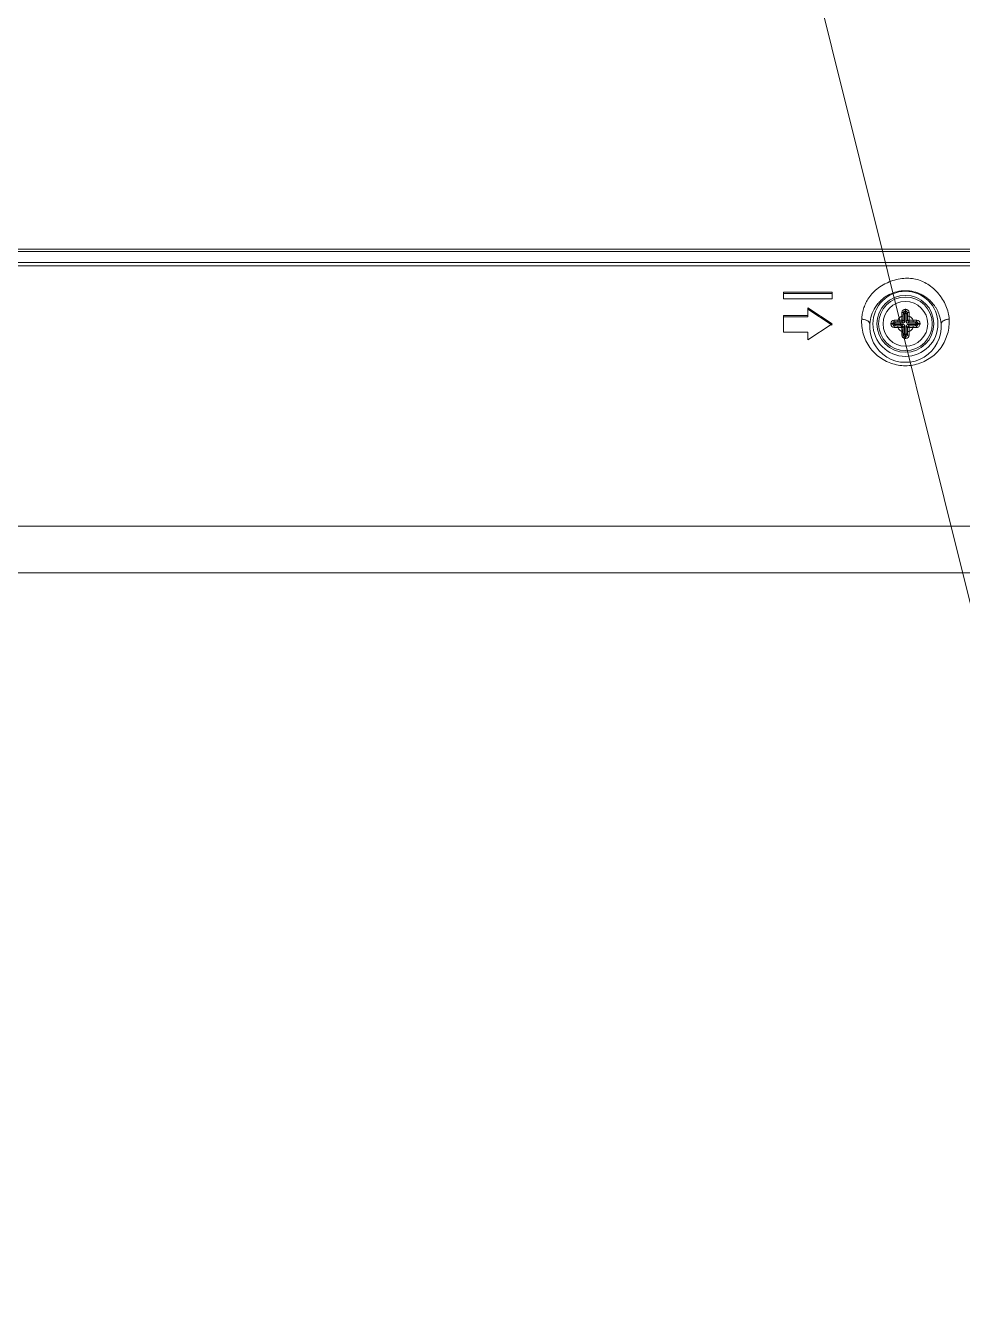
# Model space of a CAD drawing. Extents: x -382 to 1420, y -377 to 265.
# Drawn here: x -218.05 to -213.52, y 1.93 to 8.15 of the extents above; entities that cross this region are included whole.
import ezdxf

# ---------------------------------------------------------------- set-up
doc = ezdxf.new("R2010")
doc.units = 0
doc.header["$MEASUREMENT"] = 0
doc.layers.add('PDF_レイヤー 1', color=7, linetype='CONTINUOUS')

msp = doc.modelspace()

# ---------------------------------------------------------------- linework, layer by layer
at = {"layer": 'PDF_レイヤー 1', "lineweight": 0}
for points in [[(-211.83915, -1.22769), (-217.27547, 20.58857)], [(-228.42581, 6.98318), (-228.41693, 6.98415), (-228.40846, 6.98526), (-228.40044, 6.98644), (-171.47286, 6.98644)], [(-213.58176, 6.72876), (-213.58245, 6.73653), (-213.58356, 6.74431), (-213.58481, 6.75223), (-213.58662, 6.76028), (-213.58884, 6.76848), (-213.5912, 6.77653), (-213.59412, 6.78472), (-213.59745, 6.79292), (-213.6012, 6.80111), (-213.60509, 6.80903), (-213.60939, 6.81708), (-213.61412, 6.82486), (-213.61925, 6.83264), (-213.62134, 6.83583), (-213.62675, 6.84333), (-213.63245, 6.85055), (-213.63856, 6.8575), (-213.64467, 6.8643), (-213.65106, 6.87055), (-213.65772, 6.87666), (-213.66453, 6.88249), (-213.67147, 6.88791), (-213.67842, 6.89305), (-213.6855, 6.89777), (-213.69286, 6.90221), (-213.70008, 6.90624), (-213.70744, 6.90985), (-213.7148, 6.91319), (-213.7223, 6.9161), (-213.72966, 6.9186), (-213.73702, 6.92082), (-213.74466, 6.92263), (-213.75244, 6.92416), (-213.76021, 6.92541), (-213.76841, 6.92624), (-213.7766, 6.92666), (-213.78493, 6.92693), (-213.79341, 6.9268), (-213.80215, 6.92624), (-213.81077, 6.92541), (-213.81965, 6.92402), (-213.8284, 6.92249), (-213.83743, 6.92055), (-213.84618, 6.91819), (-213.85521, 6.91541), (-213.86395, 6.91235), (-213.8727, 6.90902), (-213.88131, 6.90527), (-213.88493, 6.9036), (-213.89312, 6.89944), (-213.90131, 6.89499), (-213.90923, 6.89027), (-213.91687, 6.88527), (-213.92437, 6.87999), (-213.93145, 6.87458), (-213.93811, 6.86888), (-213.9445, 6.86319), (-213.95061, 6.85722), (-213.95631, 6.85111), (-213.96159, 6.84486), (-213.96658, 6.83861), (-213.97117, 6.83222), (-213.97533, 6.82583), (-213.97908, 6.81931)], [(-214.38423, 6.85957), (-214.38423, 6.82735)], [(-214.14797, 6.85957), (-214.3842, 6.85957)], [(-214.14797, 6.85279), (-214.3842, 6.85279)], [(-214.14797, 6.82729), (-214.14797, 6.85951)], [(-214.38428, 6.73981), (-214.2661, 6.73981), (-214.2661, 6.7837)], [(-214.38423, 6.82729), (-214.148, 6.82729)], [(-214.14797, 6.70625), (-214.26616, 6.78374)], [(-213.97913, 6.81936), (-213.98204, 6.81381), (-213.98482, 6.80825), (-213.98746, 6.80256), (-213.98996, 6.79686), (-213.99232, 6.79089), (-213.9944, 6.78492), (-213.99635, 6.77881), (-213.99829, 6.7727), (-213.99843, 6.77214), (-213.99982, 6.76603), (-214.00135, 6.75978), (-214.0026, 6.75353), (-214.00371, 6.74728), (-214.00454, 6.74117), (-214.0051, 6.73492), (-214.00551, 6.72881)], [(-214.2661, 6.74659), (-214.38428, 6.74659)], [(-214.38423, 6.74659), (-214.38423, 6.66576)], [(-214.2661, 6.77698), (-214.14792, 6.69948)], [(-214.00557, 6.72876), (-214.00598, 6.72015), (-214.00585, 6.7114), (-214.00543, 6.70237), (-214.0046, 6.69348), (-214.00335, 6.68446), (-214.00196, 6.67543), (-213.99987, 6.6664), (-213.99765, 6.65779), (-213.99487, 6.64904), (-213.99182, 6.64029), (-213.98849, 6.63168), (-213.98474, 6.62335), (-213.98057, 6.6153), (-213.97613, 6.60724), (-213.9714, 6.5996), (-213.96654, 6.59224), (-213.96127, 6.58516), (-213.95585, 6.57835), (-213.95002, 6.57183), (-213.94404, 6.56558), (-213.93752, 6.55947), (-213.93085, 6.5535), (-213.92377, 6.54794), (-213.91641, 6.54252), (-213.90905, 6.53752), (-213.90113, 6.53266), (-213.89308, 6.52822), (-213.88488, 6.52405), (-213.88113, 6.52239), (-213.87252, 6.51864), (-213.86391, 6.51544), (-213.8553, 6.51253), (-213.84655, 6.51003), (-213.83767, 6.50794), (-213.82892, 6.50614), (-213.82003, 6.50489), (-213.81128, 6.50392), (-213.80239, 6.50336), (-213.79378, 6.50308), (-213.78489, 6.50336), (-213.77628, 6.50392), (-213.76739, 6.50489), (-213.75851, 6.50614), (-213.74962, 6.50794), (-213.74087, 6.51003), (-213.73212, 6.51253), (-213.72351, 6.51544), (-213.71476, 6.51864), (-213.70643, 6.52239), (-213.7024, 6.52405), (-213.69434, 6.52822), (-213.68629, 6.53266), (-213.67851, 6.53752), (-213.67087, 6.54252), (-213.66365, 6.54794), (-213.65657, 6.5535), (-213.6499, 6.55947), (-213.64352, 6.56558), (-213.63741, 6.57183), (-213.63171, 6.57835), (-213.62616, 6.58516), (-213.62088, 6.59224), (-213.61588, 6.5996), (-213.6113, 6.60724), (-213.60685, 6.6153), (-213.60283, 6.62335), (-213.59894, 6.63168), (-213.5956, 6.64029), (-213.59241, 6.64904), (-213.58977, 6.65779), (-213.58741, 6.6664), (-213.5856, 6.67543), (-213.58394, 6.68446), (-213.58269, 6.69348), (-213.58185, 6.70237), (-213.58144, 6.7114), (-213.58144, 6.72015), (-213.58172, 6.72876)], [(-213.8039, 6.7436), (-213.8039, 6.74444), (-213.8039, 6.7461), (-213.8039, 6.74763), (-213.8039, 6.74846), (-213.8039, 6.74999), (-213.8039, 6.75166), (-213.80377, 6.75319), (-213.80377, 6.75485), (-213.80377, 6.75652), (-213.80363, 6.75805), (-213.80363, 6.75971)], [(-213.79672, 6.75357), (-213.79672, 6.75371), (-213.79659, 6.75455), (-213.79631, 6.75538), (-213.79589, 6.75594), (-213.79561, 6.75635), (-213.79492, 6.75677), (-213.79422, 6.75705), (-213.79367, 6.75705), (-213.79311, 6.75705), (-213.79256, 6.75677), (-213.79186, 6.75635), (-213.79159, 6.75594), (-213.79117, 6.75538), (-213.79089, 6.75455), (-213.79075, 6.75371), (-213.79075, 6.75357), (-213.79075, 6.71761)], [(-213.79372, 6.76498), (-213.79511, 6.7665)], [(-213.79372, 6.76646), (-213.79511, 6.76646)], [(-213.79377, 6.76646), (-213.79224, 6.76646), (-213.79377, 6.76493)], [(-213.79368, 6.76496), (-213.79285, 6.76399), (-213.79243, 6.76302), (-213.79188, 6.76191), (-213.7916, 6.76135), (-213.79118, 6.7601), (-213.79077, 6.75899), (-213.79049, 6.75774), (-213.79021, 6.75649), (-213.79007, 6.75538), (-213.78993, 6.75413), (-213.78993, 6.75357), (-213.79077, 6.75357)], [(-213.79075, 6.71763), (-213.78992, 6.71763)], [(-213.7563, 6.71648), (-213.75546, 6.71648), (-213.7538, 6.71648), (-213.75227, 6.71648), (-213.75144, 6.71648), (-213.74991, 6.71648), (-213.74824, 6.71648), (-213.74672, 6.71634), (-213.74505, 6.71634), (-213.74338, 6.71634), (-213.74185, 6.7162), (-213.74033, 6.7162)], [(-214.38423, 6.66583), (-214.26604, 6.66583)], [(-214.2661, 6.62867), (-214.14792, 6.7063)], [(-214.2661, 6.66583), (-214.2661, 6.62861)], [(-213.86436, 6.70476), (-213.86339, 6.70476), (-213.86241, 6.70476), (-213.8613, 6.70476), (-213.86019, 6.70476), (-213.85908, 6.70476), (-213.85811, 6.70476), (-213.857, 6.70476), (-213.85603, 6.70476), (-213.85533, 6.70476), (-213.85422, 6.70476), (-213.85394, 6.70476), (-213.85394, 6.70768), (-213.85241, 6.70629)], [(-213.85246, 6.70625), (-213.85398, 6.70472)], [(-213.84716, 6.69634), (-213.84828, 6.69634), (-213.84911, 6.69662), (-213.85008, 6.69704), (-213.85091, 6.69759), (-213.85175, 6.69843), (-213.85216, 6.69898), (-213.85286, 6.69982), (-213.853, 6.70009), (-213.85341, 6.7012), (-213.85369, 6.70232), (-213.85397, 6.70357), (-213.85397, 6.70482)], [(-213.85246, 6.70629), (-213.85148, 6.70698), (-213.85037, 6.70754), (-213.8494, 6.70809), (-213.84885, 6.70837), (-213.8476, 6.70879), (-213.84648, 6.7092), (-213.84523, 6.70948), (-213.84398, 6.70976), (-213.84287, 6.7099), (-213.84176, 6.71004), (-213.84107, 6.71004), (-213.8051, 6.71004)], [(-213.84107, 6.70245), (-213.84162, 6.70245), (-213.84287, 6.70245), (-213.84398, 6.70273), (-213.8451, 6.70287), (-213.84635, 6.70329), (-213.8476, 6.70357), (-213.84871, 6.70412), (-213.8494, 6.7044), (-213.85037, 6.70495), (-213.85148, 6.70551), (-213.85246, 6.7062)], [(-213.84855, 6.68829), (-213.84855, 6.68912), (-213.84855, 6.68996), (-213.84841, 6.69065), (-213.84828, 6.69148), (-213.84828, 6.69232), (-213.84814, 6.69315), (-213.848, 6.69343), (-213.84786, 6.69426), (-213.84772, 6.69509), (-213.84758, 6.69537), (-213.84744, 6.69579), (-213.84716, 6.69634), (-213.84105, 6.70245)], [(-213.84718, 6.71615), (-213.84107, 6.71004), (-213.84107, 6.7092)], [(-213.83117, 6.69594), (-213.832, 6.69594), (-213.83367, 6.69594), (-213.83519, 6.69594), (-213.83589, 6.69594), (-213.83755, 6.69594), (-213.83922, 6.69608), (-213.84075, 6.69608), (-213.84242, 6.69608), (-213.84394, 6.69622), (-213.84561, 6.69622), (-213.84714, 6.69636)], [(-213.84107, 6.70333), (-213.84121, 6.70333), (-213.84204, 6.70333), (-213.84287, 6.70361), (-213.84357, 6.70402), (-213.84385, 6.7043), (-213.84426, 6.705), (-213.84454, 6.70555), (-213.84454, 6.70625), (-213.84454, 6.7068), (-213.84426, 6.7075), (-213.84385, 6.70805), (-213.84357, 6.70847), (-213.84287, 6.70875), (-213.84204, 6.70902), (-213.84121, 6.70916), (-213.84107, 6.70916), (-213.8051, 6.70916)], [(-213.80263, 6.70259), (-213.8029, 6.70259), (-213.80318, 6.70245), (-213.80346, 6.70245), (-213.8036, 6.70245), (-213.80388, 6.70245), (-213.80415, 6.70245), (-213.80443, 6.70245), (-213.80457, 6.70245), (-213.80485, 6.70245), (-213.80513, 6.70245), (-213.8411, 6.70245)], [(-213.8051, 6.70326), (-213.84107, 6.70326), (-213.84107, 6.70243)], [(-213.80513, 6.71004), (-213.80485, 6.71004), (-213.80457, 6.71004), (-213.80443, 6.71004), (-213.80415, 6.71004), (-213.80388, 6.71004), (-213.8036, 6.7099), (-213.80346, 6.7099), (-213.80318, 6.7099), (-213.8029, 6.7099), (-213.80263, 6.7099)], [(-213.80513, 6.70916), (-213.80513, 6.71)], [(-213.79753, 6.69482), (-213.79753, 6.65885), (-213.80364, 6.65274)], [(-213.79671, 6.69479), (-213.79754, 6.69479)], [(-213.79753, 6.69479), (-213.79753, 6.69507), (-213.79753, 6.69521), (-213.79753, 6.69548), (-213.79753, 6.69576), (-213.79739, 6.69604), (-213.79739, 6.69632), (-213.79739, 6.69645), (-213.79739, 6.69673), (-213.79739, 6.69701), (-213.79725, 6.69729)], [(-213.79725, 6.69723), (-213.79725, 6.69695), (-213.79725, 6.69682), (-213.79711, 6.69654), (-213.79697, 6.69626), (-213.79697, 6.69598), (-213.79684, 6.69584), (-213.7967, 6.69557), (-213.7967, 6.69529), (-213.7967, 6.69501), (-213.7967, 6.69473)], [(-213.79074, 6.65885), (-213.79074, 6.65871), (-213.79088, 6.65788), (-213.79116, 6.65704), (-213.79157, 6.65649), (-213.79185, 6.65607), (-213.79254, 6.65565), (-213.7931, 6.65538), (-213.79379, 6.65538), (-213.79421, 6.65538), (-213.79491, 6.65565), (-213.7956, 6.65607), (-213.79588, 6.65649), (-213.79629, 6.65704), (-213.79657, 6.65788), (-213.79671, 6.65871), (-213.79671, 6.65885), (-213.79671, 6.69482)], [(-213.78993, 6.69479), (-213.79077, 6.69479)], [(-213.79075, 6.69479), (-213.79075, 6.69507), (-213.79075, 6.69534), (-213.79061, 6.69548), (-213.79048, 6.69576), (-213.79048, 6.69604), (-213.79034, 6.69632), (-213.79034, 6.69645), (-213.7902, 6.69673), (-213.7902, 6.69701), (-213.79006, 6.69729)], [(-213.78234, 6.70916), (-213.78261, 6.70916), (-213.78275, 6.70916), (-213.78303, 6.7093), (-213.78331, 6.7093), (-213.78359, 6.70944), (-213.78373, 6.70958), (-213.784, 6.70958), (-213.78428, 6.70972), (-213.78456, 6.70972), (-213.78484, 6.70986)], [(-213.78234, 6.70245), (-213.78248, 6.70245), (-213.78275, 6.70245), (-213.78303, 6.70245), (-213.78331, 6.70245), (-213.78359, 6.70245), (-213.78373, 6.70245), (-213.784, 6.70245), (-213.78428, 6.70245), (-213.78456, 6.70259), (-213.78484, 6.70259)], [(-213.77582, 6.65139), (-213.77568, 6.65306), (-213.77568, 6.65486), (-213.77568, 6.65667), (-213.77568, 6.65833), (-213.77568, 6.66), (-213.77568, 6.66014), (-213.77568, 6.66181), (-213.77568, 6.66361), (-213.77568, 6.66528), (-213.77582, 6.66708), (-213.77582, 6.66875)], [(-213.75627, 6.69593), (-213.75474, 6.69593), (-213.75308, 6.69607), (-213.75141, 6.69607), (-213.74988, 6.69607), (-213.74835, 6.69607), (-213.74669, 6.69607), (-213.74502, 6.6962), (-213.74419, 6.6962), (-213.74266, 6.6962), (-213.74099, 6.69634), (-213.7403, 6.69634), (-213.74002, 6.69579), (-213.73974, 6.69523), (-213.73974, 6.69496), (-213.73947, 6.69412), (-213.73933, 6.69343), (-213.73933, 6.69315), (-213.73919, 6.69232), (-213.73905, 6.69148), (-213.73905, 6.69065), (-213.73891, 6.68996), (-213.73891, 6.68912), (-213.73891, 6.68829)], [(-213.73487, 6.70625), (-213.73348, 6.70763)], [(-213.79522, 6.63552), (-213.79509, 6.63552), (-213.79495, 6.63552), (-213.79481, 6.63552), (-213.79453, 6.63552), (-213.79439, 6.63552), (-213.79425, 6.63552), (-213.79411, 6.63552), (-213.79397, 6.63552), (-213.79384, 6.63552), (-213.7937, 6.63552)], [(-213.7937, 6.64603), (-213.79509, 6.64603), (-213.7937, 6.64742)], [(-213.79372, 6.64746), (-213.7922, 6.64607)], [(-213.79372, 6.64603), (-213.7922, 6.64603)]]:
    msp.add_lwpolyline(points, dxfattribs=at)
for points in [[(-223.44117, -25.76022), (-171.38649, -25.76022, 0.4143145), (-171.24868, -25.62245), (-171.24868, 6.93063, 0.4143145), (-171.38648, 7.06835), (-228.48682, 7.06835, 0.4143145), (-228.62463, 6.93063), (-228.62463, -25.62245, 0.4143145), (-228.48684, -25.76022), (-224.79078, -25.76022)], [(-171.39774, 7.05656), (-228.47562, 7.05652), (-228.42215, 7.00319), (-228.42284, 7.00264), (-228.42326, 7.00194), (-228.42368, 7.00097), (-228.42395, 7), (-228.42409, 6.99847), (-228.42437, 6.9968), (-228.42437, 6.99528), (-228.42465, 6.99319), (-228.42493, 6.99111), (-228.42506, 6.98917), (-228.42534, 6.98722), (-228.42562, 6.98528), (-228.42576, 6.98319, 0.319106), (-228.53953, 6.86952), (-228.54036, 6.86091), (-228.54133, 6.853), (-228.54272, 6.84425), (-228.54271, -25.61062)], [(-173.14833, 5.49989), (-226.72498, 5.49989), (-226.72498, 5.72571), (-228.40046, 6.98639), (-228.40046, 7.00305), (-171.47287, 7.00305, 0.0048384)], [(-228.5594, -25.61062), (-228.55939, 6.84425), (-228.54272, 6.84425), (-227.282, 5.1687, -0.210172), (-226.72498, 5.72571), (-173.14833, 5.72571)], [(-213.96638, 6.70625, -0.1223624), (-213.9402, 6.78585), (-213.93714, 6.79043), (-213.93395, 6.79502), (-213.93048, 6.7996), (-213.92687, 6.80404), (-213.92312, 6.80835), (-213.91937, 6.81251), (-213.9152, 6.81668), (-213.91367, 6.81821), (-213.90937, 6.82224), (-213.90506, 6.82599), (-213.90076, 6.8296), (-213.89617, 6.83307), (-213.89145, 6.83626), (-213.88687, 6.83946, -0.0411996), (-213.8629, 6.85218, -0.0593343), (-213.82519, 6.8637), (-213.81978, 6.86468), (-213.81408, 6.86537), (-213.80853, 6.86606), (-213.80284, 6.86634), (-213.79714, 6.86662), (-213.79145, 6.86662), (-213.79034, 6.86662), (-213.78464, 6.86634), (-213.77895, 6.86606), (-213.77325, 6.86537), (-213.7677, 6.86468), (-213.76228, 6.8637, -0.0568213), (-213.72443, 6.85218), (-213.71943, 6.84996), (-213.71443, 6.84746), (-213.70957, 6.84482), (-213.70457, 6.8419), (-213.69971, 6.83885), (-213.69498, 6.83565), (-213.6904, 6.83232), (-213.68582, 6.82885), (-213.68471, 6.82801), (-213.6804, 6.82426), (-213.6761, 6.82051), (-213.67207, 6.81662, -0.0583637), (-213.64739, 6.78606, -0.0259627), (-213.64021, 6.77359, -0.0377986), (-213.62963, 6.74863, -0.0637975), (-213.62109, 6.70625), (-213.62067, 6.70791), (-213.62025, 6.70944), (-213.61956, 6.71111), (-213.61873, 6.71263), (-213.61775, 6.7143), (-213.6165, 6.71569), (-213.61498, 6.71722), (-213.61331, 6.71861), (-213.61151, 6.71999), (-213.60928, 6.72138), (-213.60678, 6.72263), (-213.60414, 6.72388), (-213.60109, 6.72499), (-213.59803, 6.72611), (-213.5947, 6.72694), (-213.59109, 6.72763), (-213.58762, 6.72833), (-213.58512, 6.7286), (-213.58179, 6.72874)], [(-213.62109, 6.70625, -1.0805188), (-213.96638, 6.70625), (-213.96665, 6.70791), (-213.96721, 6.70944), (-213.9679, 6.71111), (-213.96874, 6.71263), (-213.96971, 6.7143), (-213.97096, 6.71569), (-213.97249, 6.71722), (-213.97415, 6.71861), (-213.97596, 6.71999), (-213.97818, 6.72138), (-213.98068, 6.72263), (-213.98332, 6.72388), (-213.98637, 6.72499), (-213.98943, 6.72611), (-213.99276, 6.72694), (-213.99623, 6.72763), (-213.99971, 6.72833), (-214.00235, 6.7286), (-214.00554, 6.72874)], [(-213.84853, 6.72415, 0.4136881), (-213.86439, 6.70773), (-213.86439, 6.70745), (-213.86439, 6.70718), (-213.86439, 6.70676), (-213.86439, 6.70648), (-213.86439, 6.7062), (-213.86439, 6.70593), (-213.86439, 6.70565), (-213.86439, 6.70523), (-213.86439, 6.70495), (-213.86436, 6.70768), (-213.86339, 6.70768), (-213.86241, 6.70768), (-213.8613, 6.70768), (-213.86019, 6.70768), (-213.85908, 6.70768), (-213.85811, 6.70768), (-213.857, 6.70768), (-213.85603, 6.70768), (-213.85533, 6.70768), (-213.85422, 6.70768), (-213.85394, 6.70768), (-213.85394, 6.70782), (-213.85394, 6.70906), (-213.85366, 6.71031), (-213.85339, 6.71143), (-213.85283, 6.71254), (-213.85214, 6.71351), (-213.85172, 6.71406), (-213.85103, 6.71476), (-213.85005, 6.71545), (-213.84908, 6.71587), (-213.84825, 6.71601), (-213.84714, 6.71615)], [(-213.79378, 6.76496), (-213.79447, 6.76399), (-213.79503, 6.76302), (-213.79559, 6.76191), (-213.79586, 6.76121), (-213.79628, 6.75996), (-213.7967, 6.75885), (-213.79697, 6.7576), (-213.79725, 6.75649), (-213.79739, 6.75524), (-213.79753, 6.75399), (-213.79752, 6.75357), (-213.80363, 6.75969), (-213.80418, 6.75996), (-213.8046, 6.7601), (-213.80488, 6.76024), (-213.80571, 6.76038), (-213.80654, 6.76052), (-213.80668, 6.76052), (-213.80752, 6.76066), (-213.80835, 6.7608), (-213.80918, 6.76094), (-213.81002, 6.76094), (-213.81085, 6.76107), (-213.81163, 6.76103, 0.0166665), (-213.81168, 6.7436), (-213.8039, 6.7436), (-213.80392, 6.72402), (-213.79753, 6.71763), (-213.79754, 6.75357), (-213.79671, 6.75357), (-213.7967, 6.71763), (-213.79753, 6.71763), (-213.79753, 6.71736), (-213.79753, 6.71722), (-213.79753, 6.71694), (-213.79753, 6.71666), (-213.79739, 6.71638), (-213.79739, 6.71611), (-213.79739, 6.71597), (-213.79739, 6.71569), (-213.79739, 6.71541), (-213.79727, 6.71513), (-213.79727, 6.71541), (-213.79727, 6.71569), (-213.79713, 6.71597), (-213.79699, 6.71611), (-213.79699, 6.71638), (-213.79685, 6.71666), (-213.79671, 6.71694), (-213.79671, 6.71708), (-213.79671, 6.71736), (-213.79671, 6.71763, -0.2934553), (-213.8051, 6.71009), (-213.81163, 6.71648), (-213.81163, 6.74356, 0.1728735), (-213.83121, 6.72402, 0.0166665), (-213.84855, 6.7242), (-213.84855, 6.72337), (-213.84855, 6.72254), (-213.84841, 6.7217), (-213.84828, 6.72087), (-213.84828, 6.72004), (-213.84814, 6.7192), (-213.84814, 6.71906), (-213.848, 6.71837), (-213.84772, 6.71754), (-213.84772, 6.71712), (-213.84744, 6.7167), (-213.84716, 6.71615), (-213.84647, 6.71615), (-213.8448, 6.71615), (-213.84328, 6.71629), (-213.84244, 6.71629), (-213.84078, 6.71629), (-213.83911, 6.71643), (-213.83758, 6.71643), (-213.83592, 6.71643), (-213.83425, 6.71643), (-213.83272, 6.71643), (-213.83117, 6.71644), (-213.83117, 6.72408), (-213.80395, 6.72408, -0.3662279), (-213.81163, 6.71648), (-213.83121, 6.71648)], [(-213.81161, 6.76107, -0.4136881), (-213.79224, 6.77691), (-213.79238, 6.77691), (-213.79252, 6.77691), (-213.79266, 6.77691), (-213.79279, 6.77691), (-213.79293, 6.77691), (-213.79321, 6.77691), (-213.79349, 6.77691), (-213.79363, 6.77691), (-213.79224, 6.77688), (-213.79224, 6.77591), (-213.79224, 6.7748), (-213.79224, 6.77382), (-213.79224, 6.77271), (-213.79224, 6.77174), (-213.79224, 6.77063), (-213.79224, 6.76952), (-213.79224, 6.76855), (-213.79224, 6.76785), (-213.79224, 6.76674), (-213.79224, 6.76646), (-213.7921, 6.76646), (-213.79085, 6.76646), (-213.7896, 6.76618), (-213.78863, 6.76591), (-213.78738, 6.76535), (-213.78641, 6.76466), (-213.78585, 6.76424), (-213.78502, 6.76341), (-213.78446, 6.76257), (-213.78405, 6.76146), (-213.78391, 6.76077), (-213.78382, 6.75969), (-213.78368, 6.75899), (-213.78368, 6.75732), (-213.78368, 6.7558), (-213.78368, 6.75482), (-213.78355, 6.7533), (-213.78355, 6.75163), (-213.78355, 6.7501), (-213.78341, 6.74844), (-213.78341, 6.74691), (-213.78341, 6.74524), (-213.78341, 6.74358)], [(-213.79077, 6.7177), (-213.79077, 6.71743), (-213.79077, 6.71715), (-213.79063, 6.71687), (-213.79049, 6.71659), (-213.79049, 6.71645), (-213.79035, 6.71618), (-213.79035, 6.7159), (-213.79021, 6.71562), (-213.79021, 6.71548), (-213.79007, 6.7152), (-213.78979, 6.71451), (-213.78952, 6.71368), (-213.7891, 6.71298), (-213.78868, 6.71229), (-213.78813, 6.71187), (-213.78743, 6.71131), (-213.78702, 6.71076), (-213.78618, 6.71034), (-213.78549, 6.71006), (-213.78484, 6.7099), (-213.78456, 6.7099), (-213.78428, 6.7099), (-213.784, 6.7099), (-213.78373, 6.7099), (-213.78359, 6.71004), (-213.78331, 6.71004), (-213.78303, 6.71004), (-213.78275, 6.71004), (-213.78248, 6.71004), (-213.78234, 6.71004), (-213.74626, 6.71), (-213.74626, 6.70916), (-213.78234, 6.7092), (-213.78234, 6.71004), (-213.77582, 6.71648, -0.3607235), (-213.78342, 6.72408), (-213.7563, 6.72412), (-213.7563, 6.71648), (-213.77582, 6.71652), (-213.77582, 6.7436), (-213.78342, 6.74366), (-213.78342, 6.72408), (-213.78993, 6.71761), (-213.78993, 6.75357), (-213.78382, 6.75969), (-213.78327, 6.75996), (-213.78271, 6.7601), (-213.78243, 6.76024), (-213.7816, 6.76038), (-213.78091, 6.76052), (-213.78077, 6.76052), (-213.77993, 6.76066), (-213.7791, 6.7608), (-213.77827, 6.76094), (-213.77743, 6.76094), (-213.7766, 6.76107), (-213.77577, 6.76107, 0.4136881), (-213.79372, 6.77691), (-213.79386, 6.77691), (-213.794, 6.77691), (-213.79414, 6.77691), (-213.79428, 6.77691), (-213.79442, 6.77691), (-213.79456, 6.77691), (-213.79484, 6.77691), (-213.79497, 6.77691), (-213.79511, 6.77691), (-213.79522, 6.77688), (-213.79522, 6.77591), (-213.79522, 6.7748), (-213.79522, 6.77382), (-213.79522, 6.77271), (-213.79522, 6.77174), (-213.79522, 6.77063), (-213.79522, 6.76952), (-213.79522, 6.76855), (-213.79509, 6.76785), (-213.79509, 6.76674), (-213.79502, 6.76649), (-213.79627, 6.76635), (-213.79752, 6.76621), (-213.79877, 6.76593), (-213.79988, 6.76552), (-213.80002, 6.76538), (-213.80099, 6.76468), (-213.80154, 6.76427), (-213.80224, 6.76344), (-213.80293, 6.7626), (-213.80335, 6.76149), (-213.80349, 6.7608), (-213.80363, 6.75969)], [(-213.74626, 6.70326), (-213.78236, 6.70245), (-213.74626, 6.70245), (-213.7457, 6.70245), (-213.74445, 6.70259), (-213.74334, 6.70273), (-213.74223, 6.70301), (-213.74098, 6.70329), (-213.73973, 6.7037), (-213.73862, 6.70412), (-213.73792, 6.7044), (-213.73695, 6.70495), (-213.73598, 6.70551), (-213.7349, 6.70629), (-213.73351, 6.70476), (-213.73351, 6.70768), (-213.73309, 6.70768), (-213.73212, 6.70768), (-213.73129, 6.70768), (-213.73045, 6.70768), (-213.72934, 6.70768), (-213.72823, 6.70768), (-213.72712, 6.70768), (-213.72615, 6.70768), (-213.72504, 6.70768), (-213.72406, 6.70768), (-213.72294, 6.70773, 0.4162957), (-213.73891, 6.7242), (-213.73891, 6.72337), (-213.73891, 6.72254), (-213.73905, 6.7217), (-213.73905, 6.72087), (-213.73919, 6.72004), (-213.73933, 6.7192), (-213.73933, 6.71906), (-213.73947, 6.71823), (-213.73974, 6.7174), (-213.73974, 6.71712), (-213.74002, 6.7167), (-213.7403, 6.71615), (-213.74626, 6.71004), (-213.74584, 6.71004), (-213.74459, 6.7099), (-213.74334, 6.70976), (-213.74223, 6.70948), (-213.74112, 6.7092), (-213.73987, 6.70879), (-213.73862, 6.70837), (-213.73792, 6.70809), (-213.73695, 6.70754), (-213.73598, 6.70698), (-213.73349, 6.70768), (-213.73349, 6.70879), (-213.73363, 6.71004), (-213.73405, 6.71129), (-213.73447, 6.7124), (-213.73461, 6.71254), (-213.73516, 6.71351), (-213.73572, 6.71406), (-213.73655, 6.71476), (-213.73738, 6.71545), (-213.73835, 6.71587), (-213.73919, 6.71601), (-213.7403, 6.71615)], [(-213.73894, 6.72415), (-213.7406, 6.72415), (-213.74227, 6.72415), (-213.74408, 6.72415), (-213.74588, 6.72415), (-213.74755, 6.72415), (-213.74935, 6.72415), (-213.75116, 6.72415), (-213.75283, 6.72415), (-213.75449, 6.72415), (-213.7563, 6.72415, 0.1728735), (-213.77582, 6.7436), (-213.77582, 6.74444), (-213.77582, 6.74624), (-213.77568, 6.74805), (-213.77568, 6.74971), (-213.77568, 6.75152), (-213.77568, 6.75319), (-213.77568, 6.75499), (-213.77568, 6.75666), (-213.77568, 6.75763), (-213.77568, 6.7593), (-213.77582, 6.76096)], [(-213.84853, 6.68828), (-213.84686, 6.68828), (-213.84519, 6.68828), (-213.84339, 6.68828), (-213.84158, 6.68828), (-213.83992, 6.68828), (-213.83811, 6.68828), (-213.8363, 6.68828), (-213.8345, 6.68828), (-213.83283, 6.68828), (-213.83112, 6.68834), (-213.80385, 6.6883, 0.3508341), (-213.81163, 6.6959), (-213.81163, 6.66882), (-213.8039, 6.66876), (-213.8039, 6.68834), (-213.79725, 6.69723, 0.2643869), (-213.80263, 6.70257), (-213.8029, 6.7027), (-213.80318, 6.7027), (-213.80346, 6.70284), (-213.8036, 6.70284), (-213.80388, 6.70298), (-213.80415, 6.70312), (-213.80429, 6.70312), (-213.80457, 6.70326), (-213.80485, 6.70326), (-213.80513, 6.70329), (-213.80513, 6.70245), (-213.81158, 6.69594), (-213.83117, 6.69594), (-213.83117, 6.6883, 0.1728735), (-213.81163, 6.66882), (-213.81163, 6.66799), (-213.81163, 6.66618), (-213.81163, 6.66437), (-213.81163, 6.66271), (-213.81177, 6.6609), (-213.81177, 6.65924), (-213.81177, 6.65743), (-213.81177, 6.65576), (-213.81177, 6.65479), (-213.81163, 6.65313), (-213.81163, 6.65146)], [(-213.8037, 6.65269), (-213.80356, 6.65172), (-213.80342, 6.65089), (-213.803, 6.64992), (-213.80231, 6.64895), (-213.80161, 6.64825), (-213.80106, 6.6477), (-213.79995, 6.647), (-213.79884, 6.64658), (-213.79786, 6.64617), (-213.79661, 6.64603), (-213.79536, 6.64603), (-213.79509, 6.64603), (-213.79509, 6.64561), (-213.79509, 6.64464), (-213.79522, 6.64395), (-213.79522, 6.64283), (-213.79522, 6.64186), (-213.79522, 6.64075), (-213.79522, 6.63978), (-213.79522, 6.63867), (-213.79522, 6.63756), (-213.79522, 6.63659), (-213.79522, 6.63547, -0.4136881), (-213.81168, 6.65135), (-213.81085, 6.65149), (-213.81002, 6.65149), (-213.80918, 6.65149), (-213.80835, 6.65163), (-213.80752, 6.65176), (-213.80668, 6.6519), (-213.80654, 6.6519), (-213.80585, 6.65204), (-213.80502, 6.65218), (-213.80474, 6.65232), (-213.80418, 6.65246), (-213.80363, 6.65274), (-213.80363, 6.65343), (-213.80377, 6.6551), (-213.80377, 6.65676), (-213.80377, 6.6576), (-213.80377, 6.65912), (-213.8039, 6.66079), (-213.8039, 6.66232), (-213.8039, 6.66399), (-213.8039, 6.66551), (-213.8039, 6.66718), (-213.8039, 6.66885)], [(-213.78342, 6.66882), (-213.78342, 6.66799), (-213.78342, 6.66632), (-213.78342, 6.66479), (-213.78342, 6.66396), (-213.78356, 6.66243), (-213.78356, 6.66076), (-213.78356, 6.65924), (-213.7837, 6.65757), (-213.7837, 6.6559), (-213.7837, 6.65438), (-213.78382, 6.65274), (-213.78396, 6.65163), (-213.7841, 6.65093), (-213.78452, 6.64982), (-213.78507, 6.64899), (-213.78591, 6.64815), (-213.78646, 6.64774), (-213.7873, 6.64704), (-213.78743, 6.6469), (-213.78868, 6.64649), (-213.78993, 6.64621), (-213.79104, 6.64607), (-213.79224, 6.64603), (-213.79224, 6.64561), (-213.79224, 6.64464), (-213.79224, 6.64395), (-213.79224, 6.64283), (-213.79224, 6.64186), (-213.79224, 6.64075), (-213.79224, 6.63978), (-213.79224, 6.63867), (-213.79224, 6.63756), (-213.79224, 6.63659), (-213.79372, 6.63552), (-213.79359, 6.63552), (-213.79345, 6.63552), (-213.79317, 6.63552), (-213.79289, 6.63552), (-213.79275, 6.63552), (-213.79261, 6.63552), (-213.79248, 6.63552), (-213.79234, 6.63552), (-213.79224, 6.63552, 0.4136881), (-213.77577, 6.65135), (-213.7766, 6.65149), (-213.77743, 6.65149), (-213.77827, 6.65149), (-213.7791, 6.65163), (-213.77993, 6.65176), (-213.78077, 6.6519), (-213.78091, 6.6519), (-213.78174, 6.65204), (-213.78257, 6.65232), (-213.78271, 6.65232), (-213.78327, 6.65246), (-213.78382, 6.65274), (-213.78993, 6.65885), (-213.78993, 6.65843), (-213.79007, 6.65718), (-213.79021, 6.65593), (-213.79049, 6.65482), (-213.79077, 6.65357), (-213.79118, 6.65246), (-213.7916, 6.65121), (-213.79188, 6.65051), (-213.79243, 6.6494), (-213.79285, 6.64843), (-213.79378, 6.64746), (-213.79447, 6.64843), (-213.79503, 6.6494), (-213.79559, 6.65051), (-213.79586, 6.65107), (-213.79628, 6.65232), (-213.79656, 6.65343), (-213.79697, 6.65468), (-213.79725, 6.65593), (-213.79739, 6.65704), (-213.79753, 6.65829), (-213.79753, 6.65885), (-213.7967, 6.65885)], [(-213.73894, 6.68828, 0.4186993), (-213.72294, 6.70768), (-213.72294, 6.7074), (-213.72294, 6.70712), (-213.72294, 6.70684), (-213.72294, 6.70657), (-213.72294, 6.70629), (-213.72294, 6.70587), (-213.72294, 6.70559), (-213.72294, 6.70532), (-213.72294, 6.70504), (-213.72295, 6.70476), (-213.72406, 6.70476), (-213.72504, 6.70476), (-213.72615, 6.70476), (-213.72712, 6.70476), (-213.72823, 6.70476), (-213.72934, 6.70476), (-213.73045, 6.70476), (-213.73129, 6.70476), (-213.73212, 6.70476), (-213.73309, 6.70476), (-213.73351, 6.70476), (-213.73351, 6.70462), (-213.73351, 6.70337), (-213.73379, 6.70212), (-213.73406, 6.70101), (-213.73462, 6.6999), (-213.73517, 6.69893), (-213.73573, 6.69837), (-213.73642, 6.69768), (-213.7374, 6.69698), (-213.73837, 6.69657), (-213.7392, 6.69643), (-213.74029, 6.69634), (-213.74626, 6.70245), (-213.74626, 6.70329, 1.1609596), (-213.74626, 6.70909)]]:
    msp.add_lwpolyline(points, format="xyb", dxfattribs=at)
for points in [[(-213.77578, 6.66882), (-213.78342, 6.66882), (-213.78341, 6.6884), (-213.78993, 6.69479), (-213.78992, 6.65885), (-213.79075, 6.65885), (-213.79075, 6.69482, -0.2830422), (-213.78234, 6.70326), (-213.78235, 6.70247), (-213.77582, 6.69594)], [(-213.75624, 6.69594), (-213.77578, 6.69598, 0.3607235), (-213.78338, 6.68834), (-213.7563, 6.68834)]]:
    msp.add_lwpolyline(points, format="xyb", close=True, dxfattribs=at)
for centre, radius in [((-213.7938, 6.70619), 0.15754), ((-213.79367, 6.70627), 0.13774), ((-213.79367, 6.70624), 0.12986), ((-213.79372, 6.7062), 0.10823)]:
    msp.add_circle(centre, radius, dxfattribs=at)
for centre, radius, start, end in [((-213.80375, 6.71715), 0.01383, 351.625749, 2.014598), ((-213.84802, 6.70459), 0.01637, 179.415446, 268.125885), ((-213.83275, 6.81324), 0.10768, 284.833834, 286.214387), ((-213.80375, 6.69527), 0.01383, 357.985395, 8.374258), ((-213.791, 6.7298), 0.02792, 282.861108, 288.187115), ((-213.7935, 6.70608), 0.04124, 295.384029, 334.615971), ((-213.74762, 6.95034), 0.26213, 268.102477, 271.897523)]:
    msp.add_arc(centre, radius, start, end, dxfattribs=at)

doc.saveas('drawing.dxf')
